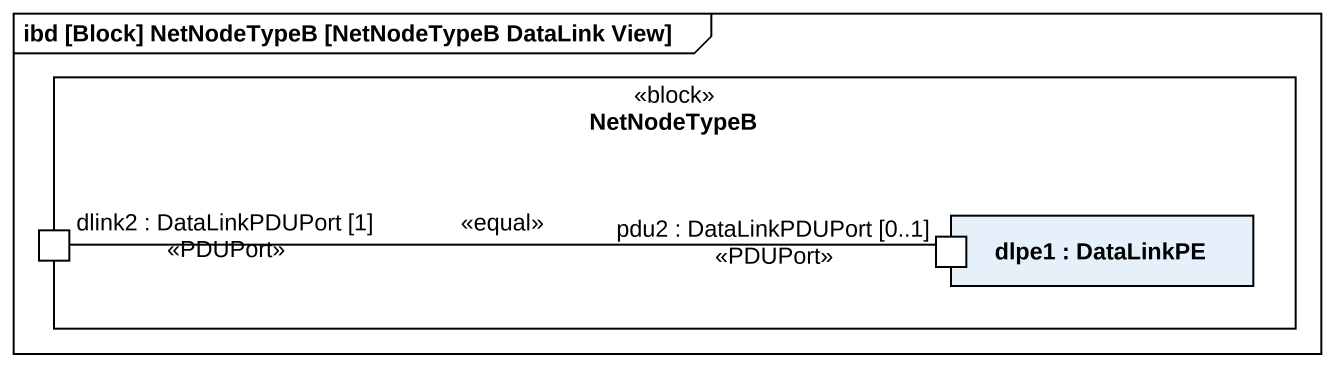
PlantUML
@startuml
mainframe ibd [Block] NetNodeTypeB [NetNodeTypeB DataLink View]
rectangle NetNodeTypeB <<block>> {
  port "dlink2 : DataLinkPDUPort [1] <<PDUPort>>" as dlink2_DataLinkPDUPort_1
  rectangle "dlpe1 : DataLinkPE" as dlpe1 {
    port "pdu2 : DataLinkPDUPort [0..1] <<PDUPort>>" as pdu2_DataLinkPDUPort_0_1
  }
}
dlink2_DataLinkPDUPort_1 -right- pdu2_DataLinkPDUPort_0_1 : <<equal>>
@enduml
